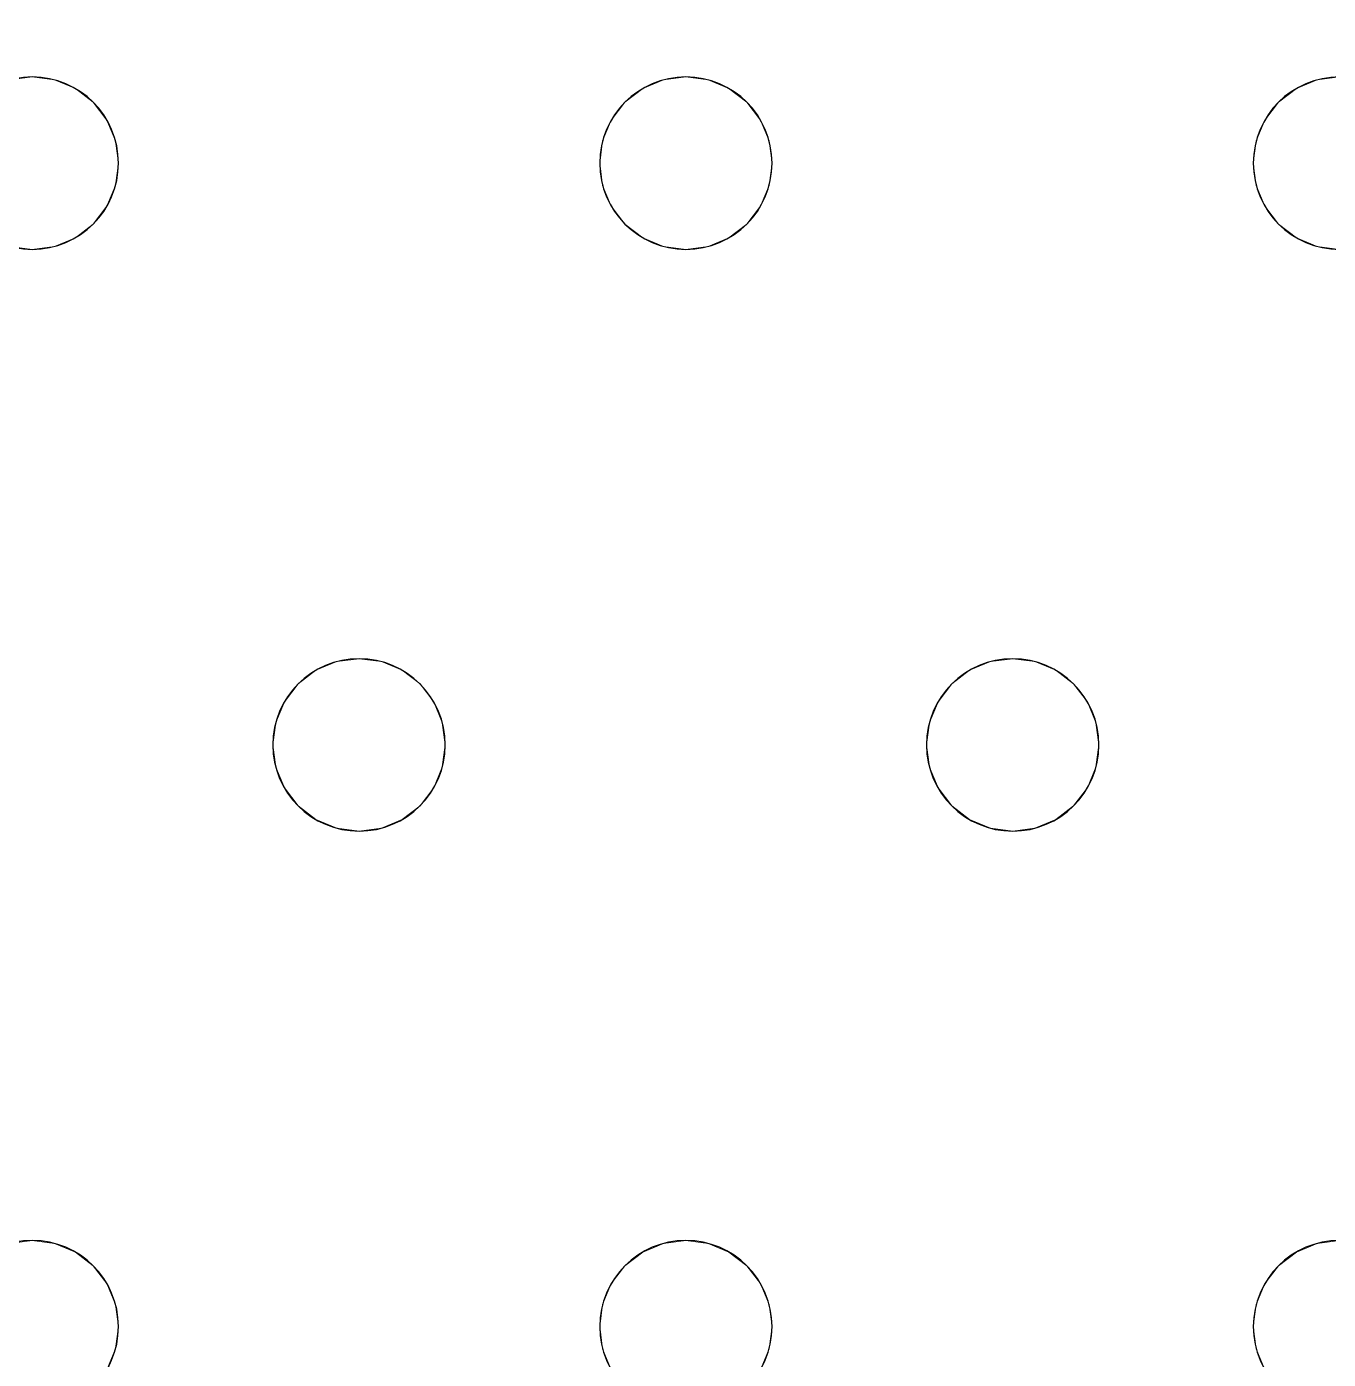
# Model space of a CAD drawing. Header units: millimetres. Extents: x -1 to 1601, y -701 to 1.
# Drawn here: x 1259.9 to 1320.3, y -153.5 to -91.7 of the extents above; entities that cross this region are included whole.
import ezdxf

# ---------------------------------------------------------------- set-up
doc = ezdxf.new("R2010")
doc.units = ezdxf.units.MM
doc.layers.add('IQ_200_3D', color=1, linetype='Continuous')
doc.layers.add('IQ_204_2D', color=7, linetype='Continuous')

msp = doc.modelspace()

# ---------------------------------------------------------------- linework, layer by layer
at = {"layer": 'IQ_200_3D', "lineweight": 18}
for points, invisible_edges in [([(122.762, -68.034, 850), (1477.238, -68.034, 850), (1477.238, -397.966, 850), (122.762, -397.966, 850)], 10), ([(122.762, -68.034, 860), (122.762, -397.966, 860), (1477.238, -397.966, 860), (1477.238, -68.034, 860)], 5), ([(1169.118, -94, 888), (1138.784, -94, 888), (845.451, -73, 888), (1475.351, -73, 888)], 11), ([(1169.118, -94, 890), (1475.351, -73, 890), (845.451, -73, 890)], 13), ([(1199.451, -94, 888), (1198.416, -94.136, 888), (1169.118, -94, 888), (1475.351, -73, 888)], 14), ([(1169.118, -94, 890), (1198.416, -94.136, 890), (1199.451, -94, 890), (1475.351, -73, 890)], 13), ([(1229.784, -94, 888), (1199.451, -94, 888), (1475.351, -73, 888), (1260.118, -94, 888)], 15), ([(1475.351, -73, 890), (1199.451, -94, 890), (1229.784, -94, 890), (1260.118, -94, 890)], 15), ([(1290.451, -94, 888), (1260.118, -94, 888), (1475.351, -73, 888), (1320.784, -94, 888)], 15), ([(1475.351, -73, 890), (1260.118, -94, 890), (1290.451, -94, 890), (1320.784, -94, 890)], 15), ([(1259.082, -94.136, 888), (1229.784, -94, 888), (1260.118, -94, 888)], 3), ([(1259.082, -94.136, 890), (1260.118, -94, 890), (1229.784, -94, 890), (1230.819, -94.136, 890)], 10), ([(1259.082, -94.136, 888), (1260.118, -94, 888), (1260.118, -94, 890), (1259.082, -94.136, 890)], 10), ([(1260.118, -94, 888), (1261.153, -94.136, 888), (1261.153, -94.136, 890), (1260.118, -94, 890)], 10), ([(1289.416, -94.136, 888), (1261.153, -94.136, 888), (1260.118, -94, 888), (1290.451, -94, 888)], 5), ([(1289.416, -94.136, 890), (1290.451, -94, 890), (1260.118, -94, 890), (1261.153, -94.136, 890)], 10), ([(1289.416, -94.136, 888), (1290.451, -94, 888), (1290.451, -94, 890), (1289.416, -94.136, 890)], 10), ([(1290.451, -94, 888), (1291.486, -94.136, 888), (1291.486, -94.136, 890), (1290.451, -94, 890)], 10), ([(1291.486, -94.136, 888), (1290.451, -94, 888), (1319.749, -94.136, 888), (1318.784, -94.536, 888)], 10), ([(1290.451, -94, 888), (1320.784, -94, 888), (1319.749, -94.136, 888)], 13), ([(1319.749, -94.136, 890), (1320.784, -94, 890), (1290.451, -94, 890), (1291.486, -94.136, 890)], 10), ([(1319.749, -94.136, 888), (1320.784, -94, 888), (1320.784, -94, 890), (1319.749, -94.136, 890)], 10), ([(1262.118, -94.536, 890), (1261.153, -94.136, 890), (1261.153, -94.136, 888), (1262.118, -94.536, 888)], 10), ([(1288.451, -94.536, 888), (1262.118, -94.536, 888), (1261.153, -94.136, 888), (1289.416, -94.136, 888)], 5), ([(1288.451, -94.536, 890), (1289.416, -94.136, 890), (1261.153, -94.136, 890), (1262.118, -94.536, 890)], 10), ([(1262.946, -95.172, 890), (1262.118, -94.536, 890), (1262.118, -94.536, 888), (1262.946, -95.172, 888)], 10), ([(1287.622, -95.172, 888), (1262.946, -95.172, 888), (1262.118, -94.536, 888), (1288.451, -94.536, 888)], 5), ([(1287.622, -95.172, 890), (1288.451, -94.536, 890), (1262.118, -94.536, 890), (1262.946, -95.172, 890)], 10), ([(1288.451, -94.536, 890), (1287.622, -95.172, 890), (1287.622, -95.172, 888), (1288.451, -94.536, 888)], 10), ([(1289.416, -94.136, 890), (1288.451, -94.536, 890), (1288.451, -94.536, 888), (1289.416, -94.136, 888)], 10), ([(1292.451, -94.536, 890), (1291.486, -94.136, 890), (1291.486, -94.136, 888), (1292.451, -94.536, 888)], 10), ([(1292.451, -94.536, 888), (1291.486, -94.136, 888), (1318.784, -94.536, 888), (1317.956, -95.172, 888)], 10), ([(1318.784, -94.536, 890), (1319.749, -94.136, 890), (1291.486, -94.136, 890), (1292.451, -94.536, 890)], 10), ([(1293.279, -95.172, 890), (1292.451, -94.536, 890), (1292.451, -94.536, 888), (1293.279, -95.172, 888)], 10), ([(1317.956, -95.172, 888), (1293.279, -95.172, 888), (1292.451, -94.536, 888)], 13), ([(1292.451, -94.536, 890), (1317.956, -95.172, 890), (1318.784, -94.536, 890)], 13), ([(1293.279, -95.172, 890), (1317.32, -96, 890), (1317.956, -95.172, 890), (1292.451, -94.536, 890)], 5), ([(1318.784, -94.536, 890), (1317.956, -95.172, 890), (1317.956, -95.172, 888), (1318.784, -94.536, 888)], 10), ([(1319.749, -94.136, 890), (1318.784, -94.536, 890), (1318.784, -94.536, 888), (1319.749, -94.136, 888)], 10), ([(1263.582, -96, 890), (1262.946, -95.172, 890), (1262.946, -95.172, 888), (1263.582, -96, 888)], 10), ([(1263.582, -96, 888), (1262.946, -95.172, 888), (1286.987, -96, 888), (1286.587, -96.965, 888)], 10), ([(1287.622, -95.172, 888), (1286.987, -96, 888), (1262.946, -95.172, 888)], 14), ([(1286.987, -96, 890), (1287.622, -95.172, 890), (1262.946, -95.172, 890), (1263.582, -96, 890)], 10), ([(1287.622, -95.172, 890), (1286.987, -96, 890), (1286.987, -96, 888), (1287.622, -95.172, 888)], 10), ([(1293.915, -96, 890), (1293.279, -95.172, 890), (1293.279, -95.172, 888), (1293.915, -96, 888)], 10), ([(1317.32, -96, 888), (1293.915, -96, 888), (1293.279, -95.172, 888), (1317.956, -95.172, 888)], 5), ([(1293.915, -96, 890), (1316.92, -96.965, 890), (1317.32, -96, 890), (1293.279, -95.172, 890)], 5), ([(1317.956, -95.172, 890), (1317.32, -96, 890), (1317.32, -96, 888), (1317.956, -95.172, 888)], 10), ([(1263.981, -96.965, 890), (1263.582, -96, 890), (1263.582, -96, 888), (1263.981, -96.965, 888)], 10), ([(1263.981, -96.965, 888), (1263.582, -96, 888), (1286.587, -96.965, 888), (1286.451, -98, 888)], 10), ([(1286.587, -96.965, 890), (1286.987, -96, 890), (1263.582, -96, 890), (1263.981, -96.965, 890)], 10), ([(1286.987, -96, 890), (1286.587, -96.965, 890), (1286.587, -96.965, 888), (1286.987, -96, 888)], 10), ([(1294.315, -96.965, 890), (1293.915, -96, 890), (1293.915, -96, 888), (1294.315, -96.965, 888)], 10), ([(1316.92, -96.965, 888), (1294.315, -96.965, 888), (1293.915, -96, 888), (1317.32, -96, 888)], 5), ([(1316.92, -96.965, 890), (1293.915, -96, 890), (1294.315, -96.965, 890), (1316.784, -98, 890)], 5), ([(1317.32, -96, 890), (1316.92, -96.965, 890), (1316.92, -96.965, 888), (1317.32, -96, 888)], 10), ([(1264.118, -98, 890), (1263.981, -96.965, 890), (1263.981, -96.965, 888), (1264.118, -98, 888)], 2), ([(1286.451, -98, 888), (1286.587, -99.035, 888), (1264.118, -98, 888), (1263.981, -96.965, 888)], 10), ([(1286.451, -98, 890), (1286.587, -96.965, 890), (1263.981, -96.965, 890), (1264.118, -98, 890)], 10), ([(1286.587, -96.965, 890), (1286.451, -98, 890), (1286.451, -98, 888), (1286.587, -96.965, 888)], 8), ([(1294.451, -98, 890), (1294.315, -96.965, 890), (1294.315, -96.965, 888), (1294.451, -98, 888)], 2), ([(1294.315, -96.965, 888), (1316.92, -96.965, 888), (1316.784, -98, 888)], 13), ([(1316.784, -98, 888), (1316.92, -99.035, 888), (1294.451, -98, 888), (1294.315, -96.965, 888)], 10), ([(1294.451, -98, 890), (1316.92, -99.035, 890), (1316.784, -98, 890), (1294.315, -96.965, 890)], 5), ([(1316.92, -96.965, 890), (1316.784, -98, 890), (1316.784, -98, 888), (1316.92, -96.965, 888)], 8), ([(1263.981, -99.035, 890), (1264.118, -98, 890), (1264.118, -98, 888), (1263.981, -99.035, 888)], 8), ([(1263.981, -99.035, 888), (1264.118, -98, 888), (1286.587, -99.035, 888), (1286.987, -100, 888)], 10), ([(1286.587, -99.035, 890), (1286.451, -98, 890), (1264.118, -98, 890), (1263.981, -99.035, 890)], 10), ([(1286.451, -98, 890), (1286.587, -99.035, 890), (1286.587, -99.035, 888), (1286.451, -98, 888)], 2), ([(1294.315, -99.035, 890), (1294.451, -98, 890), (1294.451, -98, 888), (1294.315, -99.035, 888)], 8), ([(1294.315, -99.035, 888), (1294.451, -98, 888), (1316.92, -99.035, 888), (1317.32, -100, 888)], 10), ([(1294.315, -99.035, 890), (1317.32, -100, 890), (1316.92, -99.035, 890), (1294.451, -98, 890)], 5), ([(1316.784, -98, 890), (1316.92, -99.035, 890), (1316.92, -99.035, 888), (1316.784, -98, 888)], 2), ([(1263.582, -100, 890), (1263.981, -99.035, 890), (1263.981, -99.035, 888), (1263.582, -100, 888)], 10), ([(1263.582, -100, 888), (1263.981, -99.035, 888), (1286.987, -100, 888)], 14), ([(1286.987, -100, 890), (1286.587, -99.035, 890), (1263.981, -99.035, 890), (1263.582, -100, 890)], 10), ([(1286.587, -99.035, 890), (1286.987, -100, 890), (1286.987, -100, 888), (1286.587, -99.035, 888)], 10), ([(1293.915, -100, 890), (1294.315, -99.035, 890), (1294.315, -99.035, 888), (1293.915, -100, 888)], 10), ([(1293.915, -100, 888), (1294.315, -99.035, 888), (1317.32, -100, 888), (1305.618, -121, 888)], 14), ([(1317.32, -100, 890), (1294.315, -99.035, 890), (1293.915, -100, 890), (1305.618, -121, 890)], 13), ([(1316.92, -99.035, 890), (1317.32, -100, 890), (1317.32, -100, 888), (1316.92, -99.035, 888)], 10), ([(1262.946, -100.828, 890), (1263.582, -100, 890), (1263.582, -100, 888), (1262.946, -100.828, 888)], 10), ([(1275.284, -121, 888), (1262.946, -100.828, 888), (1263.582, -100, 888), (1286.987, -100, 888)], 13), ([(1275.284, -121, 890), (1286.987, -100, 890), (1263.582, -100, 890), (1262.946, -100.828, 890)], 11), ([(1275.284, -121, 888), (1286.987, -100, 888), (1287.622, -100.828, 888), (1276.319, -121.136, 888)], 5), ([(1275.284, -121, 890), (1276.319, -121.136, 890), (1287.622, -100.828, 890), (1286.987, -100, 890)], 10), ([(1286.987, -100, 890), (1287.622, -100.828, 890), (1287.622, -100.828, 888), (1286.987, -100, 888)], 10), ([(1293.279, -100.828, 890), (1293.915, -100, 890), (1293.915, -100, 888), (1293.279, -100.828, 888)], 10), ([(1305.618, -121, 888), (1304.582, -121.136, 888), (1293.279, -100.828, 888), (1293.915, -100, 888)], 10), ([(1293.279, -100.828, 890), (1304.582, -121.136, 890), (1305.618, -121, 890), (1293.915, -100, 890)], 5), ([(1317.956, -100.828, 888), (1306.653, -121.136, 888), (1305.618, -121, 888), (1317.32, -100, 888)], 5), ([(1305.618, -121, 890), (1317.956, -100.828, 890), (1317.32, -100, 890)], 13), ([(1317.32, -100, 890), (1317.956, -100.828, 890), (1317.956, -100.828, 888), (1317.32, -100, 888)], 10), ([(1262.118, -101.464, 890), (1262.946, -100.828, 890), (1262.946, -100.828, 888), (1262.118, -101.464, 888)], 10), ([(1262.946, -100.828, 888), (1275.284, -121, 888), (1274.249, -121.136, 888), (1262.118, -101.464, 888)], 5), ([(1262.946, -100.828, 890), (1262.118, -101.464, 890), (1274.249, -121.136, 890), (1275.284, -121, 890)], 10), ([(1276.319, -121.136, 888), (1287.622, -100.828, 888), (1288.451, -101.464, 888), (1277.284, -121.536, 888)], 5), ([(1288.451, -101.464, 890), (1287.622, -100.828, 890), (1276.319, -121.136, 890), (1277.284, -121.536, 890)], 10), ([(1287.622, -100.828, 890), (1288.451, -101.464, 890), (1288.451, -101.464, 888), (1287.622, -100.828, 888)], 10), ([(1292.451, -101.464, 890), (1293.279, -100.828, 890), (1293.279, -100.828, 888), (1292.451, -101.464, 888)], 10), ([(1293.279, -100.828, 888), (1304.582, -121.136, 888), (1292.451, -101.464, 888)], 3), ([(1292.451, -101.464, 890), (1303.618, -121.536, 890), (1304.582, -121.136, 890), (1293.279, -100.828, 890)], 5), ([(1306.653, -121.136, 890), (1318.784, -101.464, 890), (1317.956, -100.828, 890), (1305.618, -121, 890)], 5), ([(1318.784, -101.464, 888), (1307.618, -121.536, 888), (1306.653, -121.136, 888), (1317.956, -100.828, 888)], 5), ([(1317.956, -100.828, 890), (1318.784, -101.464, 890), (1318.784, -101.464, 888), (1317.956, -100.828, 888)], 10), ([(1247.779, -122.172, 888), (1246.951, -121.536, 888), (1259.082, -101.864, 888), (1260.118, -102, 888)], 10), ([(1260.118, -102, 890), (1259.082, -101.864, 890), (1247.779, -122.172, 890), (1248.415, -123, 890)], 10), ([(1248.415, -123, 888), (1247.779, -122.172, 888), (1260.118, -102, 888), (1271.82, -123, 888)], 14), ([(1248.415, -123, 890), (1271.421, -123.965, 890), (1271.82, -123, 890), (1260.118, -102, 890)], 13), ([(1260.118, -102, 888), (1259.082, -101.864, 888), (1259.082, -101.864, 890), (1260.118, -102, 890)], 10), ([(1261.153, -101.864, 888), (1260.118, -102, 888), (1260.118, -102, 890), (1261.153, -101.864, 890)], 10), ([(1272.456, -122.172, 888), (1260.118, -102, 888), (1261.153, -101.864, 888), (1273.284, -121.536, 888)], 5), ([(1272.456, -122.172, 890), (1273.284, -121.536, 890), (1261.153, -101.864, 890), (1260.118, -102, 890)], 10), ([(1260.118, -102, 888), (1272.456, -122.172, 888), (1271.82, -123, 888)], 13), ([(1272.456, -122.172, 890), (1260.118, -102, 890), (1271.82, -123, 890)], 3), ([(1261.153, -101.864, 890), (1262.118, -101.464, 890), (1262.118, -101.464, 888), (1261.153, -101.864, 888)], 10), ([(1273.284, -121.536, 888), (1261.153, -101.864, 888), (1262.118, -101.464, 888), (1274.249, -121.136, 888)], 5), ([(1262.118, -101.464, 890), (1261.153, -101.864, 890), (1273.284, -121.536, 890), (1274.249, -121.136, 890)], 10), ([(1277.284, -121.536, 888), (1288.451, -101.464, 888), (1289.416, -101.864, 888), (1278.113, -122.172, 888)], 5), ([(1277.284, -121.536, 890), (1278.113, -122.172, 890), (1289.416, -101.864, 890), (1288.451, -101.464, 890)], 10), ([(1278.113, -122.172, 888), (1289.416, -101.864, 888), (1290.451, -102, 888)], 13), ([(1278.113, -122.172, 890), (1278.748, -123, 890), (1290.451, -102, 890), (1289.416, -101.864, 890)], 10), ([(1278.748, -123, 888), (1278.113, -122.172, 888), (1290.451, -102, 888), (1302.154, -123, 888)], 14), ([(1302.154, -123, 890), (1290.451, -102, 890), (1278.748, -123, 890), (1301.754, -123.965, 890)], 7), ([(1288.451, -101.464, 890), (1289.416, -101.864, 890), (1289.416, -101.864, 888), (1288.451, -101.464, 888)], 10), ([(1290.451, -102, 888), (1289.416, -101.864, 888), (1289.416, -101.864, 890), (1290.451, -102, 890)], 10), ([(1291.486, -101.864, 888), (1290.451, -102, 888), (1290.451, -102, 890), (1291.486, -101.864, 890)], 10), ([(1290.451, -102, 888), (1291.486, -101.864, 888), (1302.789, -122.172, 888), (1302.154, -123, 888)], 10), ([(1290.451, -102, 890), (1302.154, -123, 890), (1302.789, -122.172, 890), (1291.486, -101.864, 890)], 5), ([(1291.486, -101.864, 890), (1292.451, -101.464, 890), (1292.451, -101.464, 888), (1291.486, -101.864, 888)], 10), ([(1303.618, -121.536, 888), (1291.486, -101.864, 888), (1292.451, -101.464, 888), (1304.582, -121.136, 888)], 5), ([(1291.486, -101.864, 890), (1302.789, -122.172, 890), (1303.618, -121.536, 890), (1292.451, -101.464, 890)], 5), ([(1302.789, -122.172, 888), (1291.486, -101.864, 888), (1303.618, -121.536, 888)], 3), ([(1318.784, -101.464, 890), (1306.653, -121.136, 890), (1307.618, -121.536, 890)], 13), ([(1319.749, -101.864, 888), (1307.618, -121.536, 888), (1318.784, -101.464, 888)], 3), ([(1307.618, -121.536, 890), (1308.446, -122.172, 890), (1319.749, -101.864, 890), (1318.784, -101.464, 890)], 10), ([(1308.446, -122.172, 888), (1307.618, -121.536, 888), (1319.749, -101.864, 888), (1320.784, -102, 888)], 10), ([(1320.784, -102, 890), (1319.749, -101.864, 890), (1308.446, -122.172, 890), (1309.082, -123, 890)], 10), ([(1309.082, -123, 888), (1308.446, -122.172, 888), (1320.784, -102, 888), (1332.487, -123, 888)], 14), ([(1320.784, -102, 890), (1309.082, -123, 890), (1332.487, -123, 890), (1333.123, -122.172, 890)], 11), ([(1318.784, -101.464, 890), (1319.749, -101.864, 890), (1319.749, -101.864, 888), (1318.784, -101.464, 888)], 10), ([(1320.784, -102, 888), (1319.749, -101.864, 888), (1319.749, -101.864, 890), (1320.784, -102, 890)], 10), ([(1274.249, -121.136, 890), (1273.284, -121.536, 890), (1273.284, -121.536, 888), (1274.249, -121.136, 888)], 10), ([(1274.249, -121.136, 888), (1275.284, -121, 888), (1275.284, -121, 890), (1274.249, -121.136, 890)], 10), ([(1275.284, -121, 888), (1276.319, -121.136, 888), (1276.319, -121.136, 890), (1275.284, -121, 890)], 10), ([(1277.284, -121.536, 890), (1276.319, -121.136, 890), (1276.319, -121.136, 888), (1277.284, -121.536, 888)], 10), ([(1304.582, -121.136, 890), (1303.618, -121.536, 890), (1303.618, -121.536, 888), (1304.582, -121.136, 888)], 10), ([(1304.582, -121.136, 888), (1305.618, -121, 888), (1305.618, -121, 890), (1304.582, -121.136, 890)], 10), ([(1305.618, -121, 888), (1306.653, -121.136, 888), (1306.653, -121.136, 890), (1305.618, -121, 890)], 10), ([(1307.618, -121.536, 890), (1306.653, -121.136, 890), (1306.653, -121.136, 888), (1307.618, -121.536, 888)], 10), ([(1273.284, -121.536, 890), (1272.456, -122.172, 890), (1272.456, -122.172, 888), (1273.284, -121.536, 888)], 10), ([(1278.113, -122.172, 890), (1277.284, -121.536, 890), (1277.284, -121.536, 888), (1278.113, -122.172, 888)], 10), ([(1303.618, -121.536, 890), (1302.789, -122.172, 890), (1302.789, -122.172, 888), (1303.618, -121.536, 888)], 10), ([(1308.446, -122.172, 890), (1307.618, -121.536, 890), (1307.618, -121.536, 888), (1308.446, -122.172, 888)], 10), ([(1272.456, -122.172, 890), (1271.82, -123, 890), (1271.82, -123, 888), (1272.456, -122.172, 888)], 10), ([(1278.748, -123, 890), (1278.113, -122.172, 890), (1278.113, -122.172, 888), (1278.748, -123, 888)], 10), ([(1302.789, -122.172, 890), (1302.154, -123, 890), (1302.154, -123, 888), (1302.789, -122.172, 888)], 10), ([(1309.082, -123, 890), (1308.446, -122.172, 890), (1308.446, -122.172, 888), (1309.082, -123, 888)], 10), ([(1271.421, -123.965, 888), (1248.815, -123.965, 888), (1248.415, -123, 888), (1271.82, -123, 888)], 5), ([(1248.815, -123.965, 890), (1271.284, -125, 890), (1271.421, -123.965, 890), (1248.415, -123, 890)], 5), ([(1271.82, -123, 890), (1271.421, -123.965, 890), (1271.421, -123.965, 888), (1271.82, -123, 888)], 10), ([(1279.148, -123.965, 890), (1278.748, -123, 890), (1278.748, -123, 888), (1279.148, -123.965, 888)], 10), ([(1278.748, -123, 888), (1302.154, -123, 888), (1301.754, -123.965, 888), (1279.148, -123.965, 888)], 5), ([(1301.754, -123.965, 890), (1278.748, -123, 890), (1279.148, -123.965, 890)], 13), ([(1302.154, -123, 890), (1301.754, -123.965, 890), (1301.754, -123.965, 888), (1302.154, -123, 888)], 10), ([(1309.481, -123.965, 890), (1309.082, -123, 890), (1309.082, -123, 888), (1309.481, -123.965, 888)], 10), ([(1309.082, -123, 888), (1332.487, -123, 888), (1332.087, -123.965, 888), (1309.481, -123.965, 888)], 5), ([(1332.087, -123.965, 890), (1332.487, -123, 890), (1309.082, -123, 890), (1309.481, -123.965, 890)], 10), ([(1271.284, -125, 888), (1248.951, -125, 888), (1248.815, -123.965, 888), (1271.421, -123.965, 888)], 5), ([(1248.951, -125, 890), (1271.421, -126.035, 890), (1271.284, -125, 890), (1248.815, -123.965, 890)], 5), ([(1271.421, -123.965, 890), (1271.284, -125, 890), (1271.284, -125, 888), (1271.421, -123.965, 888)], 8), ([(1279.284, -125, 890), (1279.148, -123.965, 890), (1279.148, -123.965, 888), (1279.284, -125, 888)], 2), ([(1279.284, -125, 888), (1279.148, -123.965, 888), (1301.618, -125, 888), (1301.754, -126.035, 888)], 10), ([(1301.618, -125, 888), (1279.148, -123.965, 888), (1301.754, -123.965, 888)], 3), ([(1301.618, -125, 890), (1301.754, -123.965, 890), (1279.148, -123.965, 890), (1279.284, -125, 890)], 10), ([(1301.754, -123.965, 890), (1301.618, -125, 890), (1301.618, -125, 888), (1301.754, -123.965, 888)], 8), ([(1309.618, -125, 890), (1309.481, -123.965, 890), (1309.481, -123.965, 888), (1309.618, -125, 888)], 2), ([(1331.951, -125, 888), (1309.618, -125, 888), (1309.481, -123.965, 888), (1332.087, -123.965, 888)], 5), ([(1309.481, -123.965, 890), (1309.618, -125, 890), (1331.951, -125, 890), (1332.087, -123.965, 890)], 10), ([(1271.421, -126.035, 888), (1248.815, -126.035, 888), (1248.951, -125, 888), (1271.284, -125, 888)], 5), ([(1271.421, -126.035, 890), (1248.951, -125, 890), (1248.815, -126.035, 890)], 13), ([(1271.284, -125, 890), (1271.421, -126.035, 890), (1271.421, -126.035, 888), (1271.284, -125, 888)], 2), ([(1279.148, -126.035, 890), (1279.284, -125, 890), (1279.284, -125, 888), (1279.148, -126.035, 888)], 8), ([(1279.148, -126.035, 888), (1279.284, -125, 888), (1301.754, -126.035, 888), (1302.154, -127, 888)], 10), ([(1279.148, -126.035, 890), (1302.154, -127, 890), (1301.754, -126.035, 890), (1279.284, -125, 890)], 5), ([(1279.284, -125, 890), (1301.754, -126.035, 890), (1301.618, -125, 890)], 13), ([(1301.618, -125, 890), (1301.754, -126.035, 890), (1301.754, -126.035, 888), (1301.618, -125, 888)], 2), ([(1309.481, -126.035, 890), (1309.618, -125, 890), (1309.618, -125, 888), (1309.481, -126.035, 888)], 8), ([(1332.087, -126.035, 888), (1309.481, -126.035, 888), (1309.618, -125, 888), (1331.951, -125, 888)], 5), ([(1332.087, -126.035, 890), (1331.951, -125, 890), (1309.618, -125, 890), (1309.481, -126.035, 890)], 10), ([(1271.82, -127, 888), (1248.415, -127, 888), (1248.815, -126.035, 888), (1271.421, -126.035, 888)], 5), ([(1271.82, -127, 890), (1271.421, -126.035, 890), (1248.815, -126.035, 890), (1248.415, -127, 890)], 10), ([(1271.421, -126.035, 890), (1271.82, -127, 890), (1271.82, -127, 888), (1271.421, -126.035, 888)], 10), ([(1278.748, -127, 890), (1279.148, -126.035, 890), (1279.148, -126.035, 888), (1278.748, -127, 888)], 10), ([(1278.748, -127, 888), (1279.148, -126.035, 888), (1302.154, -127, 888), (1290.451, -148, 888)], 14), ([(1302.154, -127, 890), (1279.148, -126.035, 890), (1278.748, -127, 890)], 13), ([(1301.754, -126.035, 890), (1302.154, -127, 890), (1302.154, -127, 888), (1301.754, -126.035, 888)], 10), ([(1309.082, -127, 890), (1309.481, -126.035, 890), (1309.481, -126.035, 888), (1309.082, -127, 888)], 10), ([(1309.481, -126.035, 888), (1332.087, -126.035, 888), (1332.487, -127, 888), (1309.082, -127, 888)], 5), ([(1332.487, -127, 890), (1332.087, -126.035, 890), (1309.481, -126.035, 890), (1309.082, -127, 890)], 10), ([(1260.118, -148, 888), (1247.779, -127.828, 888), (1248.415, -127, 888), (1271.82, -127, 888)], 13), ([(1247.779, -127.828, 890), (1259.082, -148.136, 890), (1260.118, -148, 890), (1248.415, -127, 890)], 5), ([(1260.118, -148, 890), (1272.456, -127.828, 890), (1271.82, -127, 890), (1248.415, -127, 890)], 13), ([(1271.82, -127, 888), (1272.456, -127.828, 888), (1260.118, -148, 888)], 14), ([(1271.82, -127, 890), (1272.456, -127.828, 890), (1272.456, -127.828, 888), (1271.82, -127, 888)], 10), ([(1278.113, -127.828, 890), (1278.748, -127, 890), (1278.748, -127, 888), (1278.113, -127.828, 888)], 10), ([(1278.113, -127.828, 888), (1278.748, -127, 888), (1290.451, -148, 888)], 14), ([(1290.451, -148, 890), (1278.748, -127, 890), (1278.113, -127.828, 890), (1289.416, -148.136, 890)], 5), ([(1290.451, -148, 890), (1302.789, -127.828, 890), (1302.154, -127, 890), (1278.748, -127, 890)], 13), ([(1302.789, -127.828, 888), (1291.486, -148.136, 888), (1290.451, -148, 888), (1302.154, -127, 888)], 5), ([(1302.154, -127, 890), (1302.789, -127.828, 890), (1302.789, -127.828, 888), (1302.154, -127, 888)], 10), ([(1308.446, -127.828, 890), (1309.082, -127, 890), (1309.082, -127, 888), (1308.446, -127.828, 888)], 10), ([(1308.446, -127.828, 888), (1309.082, -127, 888), (1320.784, -148, 888), (1319.749, -148.136, 888)], 10), ([(1320.784, -148, 890), (1309.082, -127, 890), (1308.446, -127.828, 890), (1319.749, -148.136, 890)], 5), ([(1332.487, -127, 888), (1333.123, -127.828, 888), (1320.784, -148, 888), (1309.082, -127, 888)], 14), ([(1320.784, -148, 890), (1333.123, -127.828, 890), (1332.487, -127, 890), (1309.082, -127, 890)], 13), ([(1259.082, -148.136, 888), (1246.951, -128.464, 888), (1247.779, -127.828, 888), (1260.118, -148, 888)], 5), ([(1261.153, -148.136, 888), (1260.118, -148, 888), (1272.456, -127.828, 888), (1273.284, -128.464, 888)], 10), ([(1261.153, -148.136, 890), (1273.284, -128.464, 890), (1272.456, -127.828, 890), (1260.118, -148, 890)], 5), ([(1272.456, -127.828, 890), (1273.284, -128.464, 890), (1273.284, -128.464, 888), (1272.456, -127.828, 888)], 10), ([(1277.284, -128.464, 890), (1278.113, -127.828, 890), (1278.113, -127.828, 888), (1277.284, -128.464, 888)], 10), ([(1289.416, -148.136, 888), (1277.284, -128.464, 888), (1278.113, -127.828, 888), (1290.451, -148, 888)], 5), ([(1289.416, -148.136, 890), (1278.113, -127.828, 890), (1277.284, -128.464, 890)], 13), ([(1302.789, -127.828, 890), (1290.451, -148, 890), (1291.486, -148.136, 890)], 13), ([(1303.618, -128.464, 888), (1292.451, -148.536, 888), (1291.486, -148.136, 888), (1302.789, -127.828, 888)], 5), ([(1303.618, -128.464, 890), (1302.789, -127.828, 890), (1291.486, -148.136, 890), (1292.451, -148.536, 890)], 10), ([(1302.789, -127.828, 890), (1303.618, -128.464, 890), (1303.618, -128.464, 888), (1302.789, -127.828, 888)], 10), ([(1307.618, -128.464, 890), (1308.446, -127.828, 890), (1308.446, -127.828, 888), (1307.618, -128.464, 888)], 10), ([(1307.618, -128.464, 888), (1308.446, -127.828, 888), (1319.749, -148.136, 888), (1318.784, -148.536, 888)], 10), ([(1319.749, -148.136, 890), (1308.446, -127.828, 890), (1307.618, -128.464, 890), (1318.784, -148.536, 890)], 5), ([(1262.118, -148.536, 888), (1261.153, -148.136, 888), (1273.284, -128.464, 888), (1274.249, -128.864, 888)], 10), ([(1262.118, -148.536, 890), (1274.249, -128.864, 890), (1273.284, -128.464, 890), (1261.153, -148.136, 890)], 5), ([(1273.284, -128.464, 890), (1274.249, -128.864, 890), (1274.249, -128.864, 888), (1273.284, -128.464, 888)], 10), ([(1276.319, -128.864, 890), (1277.284, -128.464, 890), (1277.284, -128.464, 888), (1276.319, -128.864, 888)], 10), ([(1288.451, -148.536, 888), (1276.319, -128.864, 888), (1277.284, -128.464, 888), (1289.416, -148.136, 888)], 5), ([(1288.451, -148.536, 890), (1289.416, -148.136, 890), (1277.284, -128.464, 890), (1276.319, -128.864, 890)], 10), ([(1304.582, -128.864, 888), (1293.279, -149.172, 888), (1292.451, -148.536, 888), (1303.618, -128.464, 888)], 5), ([(1304.582, -128.864, 890), (1303.618, -128.464, 890), (1292.451, -148.536, 890), (1293.279, -149.172, 890)], 10), ([(1303.618, -128.464, 890), (1304.582, -128.864, 890), (1304.582, -128.864, 888), (1303.618, -128.464, 888)], 10), ([(1306.653, -128.864, 890), (1307.618, -128.464, 890), (1307.618, -128.464, 888), (1306.653, -128.864, 888)], 10), ([(1306.653, -128.864, 888), (1307.618, -128.464, 888), (1318.784, -148.536, 888), (1317.956, -149.172, 888)], 10), ([(1318.784, -148.536, 890), (1307.618, -128.464, 890), (1306.653, -128.864, 890), (1317.956, -149.172, 890)], 5), ([(1274.249, -128.864, 888), (1275.284, -129, 888), (1262.946, -149.172, 888), (1262.118, -148.536, 888)], 10), ([(1262.118, -148.536, 890), (1262.946, -149.172, 890), (1274.249, -128.864, 890)], 14), ([(1275.284, -129, 890), (1274.249, -128.864, 890), (1262.946, -149.172, 890), (1263.582, -150, 890)], 10), ([(1263.582, -150, 888), (1262.946, -149.172, 888), (1275.284, -129, 888), (1286.987, -150, 888)], 14), ([(1286.987, -150, 890), (1287.622, -149.172, 890), (1275.284, -129, 890), (1263.582, -150, 890)], 14), ([(1275.284, -129, 888), (1274.249, -128.864, 888), (1274.249, -128.864, 890), (1275.284, -129, 890)], 10), ([(1276.319, -128.864, 888), (1275.284, -129, 888), (1275.284, -129, 890), (1276.319, -128.864, 890)], 10), ([(1275.284, -129, 888), (1276.319, -128.864, 888), (1287.622, -149.172, 888), (1286.987, -150, 888)], 10), ([(1276.319, -128.864, 890), (1275.284, -129, 890), (1287.622, -149.172, 890), (1288.451, -148.536, 890)], 10), ([(1276.319, -128.864, 888), (1288.451, -148.536, 888), (1287.622, -149.172, 888)], 13), ([(1305.618, -129, 888), (1293.915, -150, 888), (1293.279, -149.172, 888), (1304.582, -128.864, 888)], 5), ([(1305.618, -129, 890), (1304.582, -128.864, 890), (1293.279, -149.172, 890), (1293.915, -150, 890)], 10), ([(1317.32, -150, 888), (1316.92, -150.965, 888), (1293.915, -150, 888), (1305.618, -129, 888)], 14), ([(1317.32, -150, 890), (1317.956, -149.172, 890), (1305.618, -129, 890), (1293.915, -150, 890)], 14), ([(1305.618, -129, 888), (1304.582, -128.864, 888), (1304.582, -128.864, 890), (1305.618, -129, 890)], 10), ([(1306.653, -128.864, 888), (1305.618, -129, 888), (1305.618, -129, 890), (1306.653, -128.864, 890)], 10), ([(1317.956, -149.172, 888), (1317.32, -150, 888), (1305.618, -129, 888), (1306.653, -128.864, 888)], 10), ([(1306.653, -128.864, 890), (1305.618, -129, 890), (1317.956, -149.172, 890)], 14), ([(1259.082, -148.136, 888), (1260.118, -148, 888), (1260.118, -148, 890), (1259.082, -148.136, 890)], 10), ([(1260.118, -148, 888), (1261.153, -148.136, 888), (1261.153, -148.136, 890), (1260.118, -148, 890)], 10), ([(1262.118, -148.536, 890), (1261.153, -148.136, 890), (1261.153, -148.136, 888), (1262.118, -148.536, 888)], 10), ([(1289.416, -148.136, 890), (1288.451, -148.536, 890), (1288.451, -148.536, 888), (1289.416, -148.136, 888)], 10), ([(1289.416, -148.136, 888), (1290.451, -148, 888), (1290.451, -148, 890), (1289.416, -148.136, 890)], 10), ([(1290.451, -148, 888), (1291.486, -148.136, 888), (1291.486, -148.136, 890), (1290.451, -148, 890)], 10), ([(1292.451, -148.536, 890), (1291.486, -148.136, 890), (1291.486, -148.136, 888), (1292.451, -148.536, 888)], 10), ([(1319.749, -148.136, 890), (1318.784, -148.536, 890), (1318.784, -148.536, 888), (1319.749, -148.136, 888)], 10), ([(1319.749, -148.136, 888), (1320.784, -148, 888), (1320.784, -148, 890), (1319.749, -148.136, 890)], 10), ([(1262.946, -149.172, 890), (1262.118, -148.536, 890), (1262.118, -148.536, 888), (1262.946, -149.172, 888)], 10), ([(1288.451, -148.536, 890), (1287.622, -149.172, 890), (1287.622, -149.172, 888), (1288.451, -148.536, 888)], 10), ([(1293.279, -149.172, 890), (1292.451, -148.536, 890), (1292.451, -148.536, 888), (1293.279, -149.172, 888)], 10), ([(1318.784, -148.536, 890), (1317.956, -149.172, 890), (1317.956, -149.172, 888), (1318.784, -148.536, 888)], 10), ([(1263.582, -150, 890), (1262.946, -149.172, 890), (1262.946, -149.172, 888), (1263.582, -150, 888)], 10), ([(1287.622, -149.172, 890), (1286.987, -150, 890), (1286.987, -150, 888), (1287.622, -149.172, 888)], 10), ([(1293.915, -150, 890), (1293.279, -149.172, 890), (1293.279, -149.172, 888), (1293.915, -150, 888)], 10), ([(1317.956, -149.172, 890), (1317.32, -150, 890), (1317.32, -150, 888), (1317.956, -149.172, 888)], 10), ([(1263.981, -150.965, 890), (1263.582, -150, 890), (1263.582, -150, 888), (1263.981, -150.965, 888)], 10), ([(1286.587, -150.965, 888), (1263.981, -150.965, 888), (1263.582, -150, 888), (1286.987, -150, 888)], 5), ([(1286.587, -150.965, 890), (1286.987, -150, 890), (1263.582, -150, 890)], 14), ([(1263.981, -150.965, 890), (1286.451, -152, 890), (1286.587, -150.965, 890), (1263.582, -150, 890)], 5), ([(1286.987, -150, 890), (1286.587, -150.965, 890), (1286.587, -150.965, 888), (1286.987, -150, 888)], 10), ([(1294.315, -150.965, 890), (1293.915, -150, 890), (1293.915, -150, 888), (1294.315, -150.965, 888)], 10), ([(1294.315, -150.965, 888), (1293.915, -150, 888), (1316.92, -150.965, 888), (1316.784, -152, 888)], 10), ([(1293.915, -150, 890), (1294.315, -150.965, 890), (1316.92, -150.965, 890), (1317.32, -150, 890)], 10), ([(1317.32, -150, 890), (1316.92, -150.965, 890), (1316.92, -150.965, 888), (1317.32, -150, 888)], 10), ([(1264.118, -152, 890), (1263.981, -150.965, 890), (1263.981, -150.965, 888), (1264.118, -152, 888)], 2), ([(1264.118, -152, 888), (1263.981, -150.965, 888), (1286.451, -152, 888), (1286.587, -153.035, 888)], 10), ([(1286.587, -150.965, 888), (1286.451, -152, 888), (1263.981, -150.965, 888)], 14), ([(1286.451, -152, 890), (1263.981, -150.965, 890), (1264.118, -152, 890), (1286.587, -153.035, 890)], 5), ([(1286.587, -150.965, 890), (1286.451, -152, 890), (1286.451, -152, 888), (1286.587, -150.965, 888)], 8), ([(1294.451, -152, 890), (1294.315, -150.965, 890), (1294.315, -150.965, 888), (1294.451, -152, 888)], 2), ([(1316.784, -152, 888), (1294.451, -152, 888), (1294.315, -150.965, 888)], 13), ([(1294.315, -150.965, 890), (1294.451, -152, 890), (1316.784, -152, 890), (1316.92, -150.965, 890)], 10), ([(1316.92, -150.965, 890), (1316.784, -152, 890), (1316.784, -152, 888), (1316.92, -150.965, 888)], 8), ([(1263.981, -153.035, 890), (1264.118, -152, 890), (1264.118, -152, 888), (1263.981, -153.035, 888)], 8), ([(1263.981, -153.035, 888), (1264.118, -152, 888), (1286.587, -153.035, 888), (1286.987, -154, 888)], 10), ([(1263.981, -153.035, 890), (1286.987, -154, 890), (1286.587, -153.035, 890), (1264.118, -152, 890)], 5), ([(1286.451, -152, 890), (1286.587, -153.035, 890), (1286.587, -153.035, 888), (1286.451, -152, 888)], 2), ([(1294.315, -153.035, 890), (1294.451, -152, 890), (1294.451, -152, 888), (1294.315, -153.035, 888)], 8), ([(1316.92, -153.035, 888), (1294.315, -153.035, 888), (1294.451, -152, 888), (1316.784, -152, 888)], 5), ([(1316.92, -153.035, 890), (1316.784, -152, 890), (1294.451, -152, 890), (1294.315, -153.035, 890)], 10), ([(1316.784, -152, 890), (1316.92, -153.035, 890), (1316.92, -153.035, 888), (1316.784, -152, 888)], 2), ([(1263.582, -154, 890), (1263.981, -153.035, 890), (1263.981, -153.035, 888), (1263.582, -154, 888)], 10), ([(1263.582, -154, 888), (1263.981, -153.035, 888), (1286.987, -154, 888), (1275.284, -175, 888)], 14), ([(1286.987, -154, 890), (1263.981, -153.035, 890), (1263.582, -154, 890), (1275.284, -175, 890)], 13), ([(1286.587, -153.035, 890), (1286.987, -154, 890), (1286.987, -154, 888), (1286.587, -153.035, 888)], 10), ([(1293.915, -154, 890), (1294.315, -153.035, 890), (1294.315, -153.035, 888), (1293.915, -154, 888)], 10), ([(1294.315, -153.035, 888), (1316.92, -153.035, 888), (1317.32, -154, 888), (1293.915, -154, 888)], 5), ([(1317.32, -154, 890), (1316.92, -153.035, 890), (1294.315, -153.035, 890), (1293.915, -154, 890)], 10), ([(1316.92, -153.035, 890), (1317.32, -154, 890), (1317.32, -154, 888), (1316.92, -153.035, 888)], 10)]:
    msp.add_3dface(points, dxfattribs=dict(at, invisible_edges=invisible_edges))
at = {"layer": 'IQ_204_2D'}
for centre, start, end in [((1260.118, -98), 360, 180), ((1290.451, -98), 0, 180), ((1290.451, -98), 360, 180), ((1320.784, -98), 0, 180), ((1260.118, -98), 180, 360), ((1290.451, -98), 180, 360), ((1290.451, -98), 180, 360), ((1320.784, -98), 180, 360), ((1275.284, -125), 0, 180), ((1275.284, -125), 360, 180), ((1305.618, -125), 0, 180), ((1275.284, -125), 180, 360), ((1275.284, -125), 180, 360), ((1305.618, -125), 180, 360), ((1260.118, -152), 360, 180), ((1290.451, -152), 0, 180), ((1290.451, -152), 360, 180), ((1320.784, -152), 0, 180), ((1260.118, -152), 180, 360), ((1290.451, -152), 180, 360), ((1290.451, -152), 180, 360), ((1320.784, -152), 180, 360)]:
    msp.add_arc(centre, 4, start, end, dxfattribs=at)

# ---------------------------------------------------------------- meshes
at = {"layer": 'IQ_200_3D', "lineweight": 18}
mesh = msp.add_polyface(dxfattribs=at)
corners = [(1600, 0, 850), (1600, -700, 850), (0, -700, 850), (0, 0, 850), (1210.5, -594, 850), (1211.556, -602.023, 850), (1214.653, -609.5, 850), (1219.58, -615.92, 850), (1226, -620.847, 850), (1233.477, -623.944, 850), (1241.5, -625, 850), (1459.5, -625, 850), (1467.523, -623.944, 850), (1475, -620.847, 850), (1481.42, -615.92, 850), (1486.347, -609.5, 850), (1489.444, -602.023, 850), (1490.5, -594, 850), (1490.5, -476, 850), (1489.444, -467.977, 850), (1486.347, -460.5, 850), (1481.42, -454.08, 850), (1475, -449.153, 850), (1467.523, -446.056, 850), (1459.5, -445, 850), (1241.5, -445, 850), (1233.477, -446.056, 850), (1226, -449.153, 850), (1219.58, -454.08, 850), (1214.653, -460.5, 850), (1211.556, -467.977, 850), (1210.5, -476, 850), (1477.5, -68.034, 850), (122.5, -68.034, 850), (110.412, -69.625, 850), (99.148, -74.291, 850), (89.475, -81.713, 850), (82.053, -91.386, 850), (77.388, -102.65, 850), (75.796, -114.738, 850), (75.796, -351.262, 850), (77.388, -363.35, 850), (82.053, -374.614, 850), (89.475, -384.287, 850), (99.148, -391.709, 850), (110.412, -396.375, 850), (122.5, -397.966, 850), (1477.5, -397.966, 850), (1489.588, -396.375, 850), (1500.852, -391.709, 850), (1510.525, -384.287, 850), (1517.947, -374.614, 850), (1522.612, -363.35, 850), (1524.204, -351.262, 850), (1524.204, -114.738, 850), (1522.612, -102.65, 850), (1517.947, -91.386, 850), (1510.525, -81.713, 850), (1500.852, -74.291, 850), (1489.588, -69.625, 850)]
mesh.append_faces([[corners[k] for k in face] for face in [(37, 3, 36), (35, 3, 34), (4, 46, 31), (31, 46, 30), (55, 0, 54), (16, 1, 15), (14, 1, 13), (21, 49, 20), (11, 1, 10)]], dxfattribs={"vtx0": -1, "vtx1": -1})
mesh.append_faces([[corners[k] for k in face] for face in [(3, 37, 38), (3, 38, 39), (3, 39, 40, 2), (2, 40, 41), (46, 4, 5), (2, 6, 7), (46, 29, 30), (46, 28, 29), (26, 46, 47, 25), (46, 26, 27), (0, 59, 32, 3), (20, 49, 50, 19), (47, 24, 25), (0, 55, 56), (1, 52, 53), (19, 50, 51, 18), (1, 16, 17)]], dxfattribs={"vtx0": -1, "vtx2": -1})
mesh.append_faces([[corners[k] for k in face] for face in [(2, 45, 46, 5), (1, 17, 18, 51)]], dxfattribs={"vtx0": -1, "vtx2": -1, "vtx3": -1})
mesh.append_faces([[corners[k] for k in face] for face in [(41, 42, 2), (35, 36, 3), (33, 34, 3, 32), (43, 44, 2), (44, 45, 2), (42, 43, 2), (5, 6, 2), (27, 28, 46), (7, 8, 2), (8, 9, 2), (58, 59, 0), (56, 57, 0), (57, 58, 0), (51, 52, 1), (23, 24, 47), (11, 12, 1), (12, 13, 1), (14, 15, 1)]], dxfattribs={"vtx1": -1, "vtx2": -1})
mesh.append_faces([[corners[k] for k in face] for face in [(1, 2, 9, 10), (47, 48, 22, 23), (48, 49, 21, 22), (53, 54, 0, 1)]], dxfattribs={"vtx1": -1, "vtx3": -1})
mesh = msp.add_polyface(dxfattribs=at)
corners = [(1600, -700, 900), (1600, -23, 900), (0, -23, 900), (0, -700, 900), (90, -35.113, 900), (1510, -35.113, 900), (1529.382, -37.665, 900), (1547.443, -45.146, 900), (1562.953, -57.047, 900), (1574.854, -72.557, 900), (1582.335, -90.618, 900), (1584.887, -110, 900), (1584.887, -610, 900), (1582.335, -629.382, 900), (1574.854, -647.443, 900), (1562.953, -662.953, 900), (1547.443, -674.854, 900), (1529.382, -682.335, 900), (1510, -684.887, 900), (90, -684.887, 900), (70.618, -682.335, 900), (52.557, -674.854, 900), (37.047, -662.953, 900), (25.146, -647.443, 900), (17.665, -629.382, 900), (15.113, -610, 900), (15.113, -110, 900), (17.665, -90.618, 900), (25.146, -72.557, 900), (37.047, -57.047, 900), (52.557, -45.146, 900), (70.618, -37.665, 900)]
mesh.append_faces([[corners[k] for k in face] for face in [(9, 1, 8), (14, 0, 13), (31, 2, 30), (28, 2, 27), (21, 3, 20), (23, 3, 22)]], dxfattribs={"vtx0": -1, "vtx1": -1})
mesh.append_faces([[corners[k] for k in face] for face in [(1, 9, 10), (1, 11, 12, 0), (0, 14, 15), (0, 18, 19), (2, 28, 29), (3, 23, 24)]], dxfattribs={"vtx0": -1, "vtx2": -1})
mesh.append_faces([[corners[k] for k in face] for face in [(10, 11, 1), (5, 6, 1), (7, 8, 1), (6, 7, 1), (12, 13, 0), (15, 16, 0), (17, 18, 0), (16, 17, 0), (31, 4, 2), (29, 30, 2), (26, 27, 2), (21, 22, 3), (24, 25, 3)]], dxfattribs={"vtx1": -1, "vtx2": -1})
mesh.append_faces([[corners[k] for k in face] for face in [(4, 5, 1, 2), (25, 26, 2, 3), (19, 20, 3, 0)]], dxfattribs={"vtx1": -1, "vtx3": -1})
mesh = msp.add_polyface(dxfattribs=at)
corners = [(1510, -48.392, 890), (90, -48.392, 890), (66.424, -53.082, 890), (46.437, -66.437, 890), (33.082, -86.424, 890), (28.392, -110, 890), (28.392, -610, 890), (33.082, -633.576, 890), (46.437, -653.563, 890), (66.424, -666.918, 890), (90, -671.608, 890), (1510, -671.608, 890), (1533.576, -666.918, 890), (1553.563, -653.563, 890), (1566.918, -633.576, 890), (1571.608, -610, 890), (1571.608, -110, 890), (1566.918, -86.424, 890), (1553.563, -66.437, 890), (1533.576, -53.082, 890), (122.5, -418.034, 890), (1477.5, -418.034, 890), (1489.656, -419.634, 890), (1500.983, -424.326, 890), (1510.71, -431.79, 890), (1518.174, -441.517, 890), (1522.866, -452.844, 890), (1524.466, -465, 890), (1524.466, -605, 890), (1522.866, -617.156, 890), (1518.174, -628.483, 890), (1510.71, -638.21, 890), (1500.983, -645.674, 890), (1489.656, -650.366, 890), (1477.5, -651.966, 890), (122.5, -651.966, 890), (110.344, -650.366, 890), (99.017, -645.674, 890), (89.29, -638.21, 890), (81.826, -628.483, 890), (77.134, -617.156, 890), (75.534, -605, 890), (75.534, -465, 890), (77.134, -452.844, 890), (81.826, -441.517, 890), (89.29, -431.79, 890), (99.017, -424.326, 890), (110.344, -419.634, 890), (122.5, -68.034, 890), (1477.5, -68.034, 890), (1489.588, -69.625, 890), (1500.852, -74.291, 890), (1510.525, -81.713, 890), (1517.947, -91.386, 890), (1522.612, -102.65, 890), (1524.204, -114.738, 890), (1524.204, -351.262, 890), (1522.612, -363.35, 890), (1517.947, -374.614, 890), (1510.525, -384.287, 890), (1500.852, -391.709, 890), (1489.588, -396.375, 890), (1477.5, -397.966, 890), (122.5, -397.966, 890), (110.412, -396.375, 890), (99.148, -391.709, 890), (89.475, -384.287, 890), (82.053, -374.614, 890), (77.388, -363.35, 890), (75.796, -351.262, 890), (75.796, -114.738, 890), (77.388, -102.65, 890), (82.053, -91.386, 890), (89.475, -81.713, 890), (99.148, -74.291, 890), (110.412, -69.625, 890)]
mesh.append_faces([[corners[k] for k in face] for face in [(65, 47, 64), (75, 1, 74), (71, 5, 70), (73, 2, 72)]], dxfattribs={"vtx0": -1, "vtx1": -1})
mesh.append_faces([[corners[k] for k in face] for face in [(15, 28, 29, 14), (11, 32, 33), (16, 55, 56, 15), (54, 17, 18, 53), (53, 18, 19, 52), (52, 19, 0, 51), (0, 50, 51), (10, 37, 38, 9), (64, 47, 20, 63), (8, 39, 40, 7), (39, 8, 9, 38), (69, 42, 43), (1, 75, 48, 0), (3, 71, 72, 2)]], dxfattribs={"vtx0": -1, "vtx2": -1})
mesh.append_faces([[corners[k] for k in face] for face in [(6, 41, 42, 69)]], dxfattribs={"vtx0": -1, "vtx2": -1, "vtx3": -1})
mesh.append_faces([[corners[k] for k in face] for face in [(11, 33, 34, 35), (71, 3, 4, 5)]], dxfattribs={"vtx0": -1, "vtx3": -1})
mesh.append_faces([[corners[k] for k in face] for face in [(49, 50, 0, 48), (36, 37, 10)]], dxfattribs={"vtx1": -1, "vtx2": -1})
mesh.append_faces([[corners[k] for k in face] for face in [(27, 28, 15, 56)]], dxfattribs={"vtx1": -1, "vtx2": -1, "vtx3": -1})
mesh.append_faces([[corners[k] for k in face] for face in [(13, 14, 29, 30), (12, 13, 30, 31), (26, 27, 56, 57), (31, 32, 11, 12), (24, 25, 58, 59), (21, 22, 61, 62), (22, 23, 60, 61), (23, 24, 59, 60), (25, 26, 57, 58), (54, 55, 16, 17), (20, 21, 62, 63), (35, 36, 10, 11), (45, 46, 66, 67), (46, 47, 65, 66), (6, 7, 40, 41), (43, 44, 68, 69), (44, 45, 67, 68), (73, 74, 1, 2), (69, 70, 5, 6)]], dxfattribs={"vtx1": -1, "vtx3": -1})

doc.saveas('drawing.dxf')
